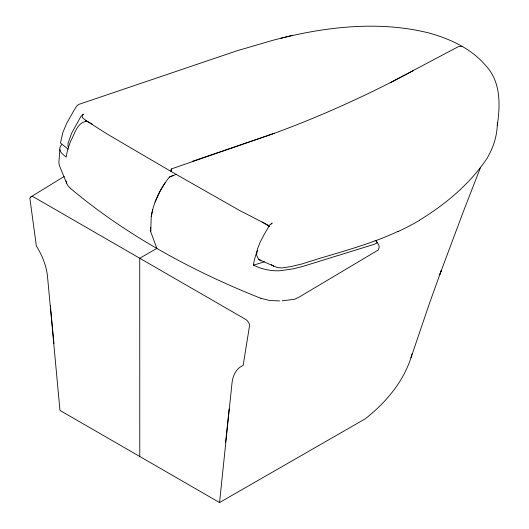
<?xml version="1.0" encoding="UTF-8"?>
<svg xmlns="http://www.w3.org/2000/svg" width="529" height="529" viewBox="0 0 529 529"><rect width="100%" height="100%" fill="white"/><g stroke="black" fill="none" stroke-linecap="round" stroke-linejoin="round"><path stroke-width="0.79" d="M139.782 456.501L139.735 258.238L156.849 248.412L150.686 231.616L150.719 227.377M150.739 231.642L151.234 216.612L152.669 209.378M497.267 125.684C500.275 105.311 501.062 82.319 486.105 65.993C471.61 48.655 450.272 38.921 428.907 32.97C380.291 20.869 328.833 26.371 280.734 38.3M219.548 502.55L232.019 382.956A46.01 26.562 60 0 1 243.148 365.46L249.628 325.242A5.865 3.386 60 0 0 245.621 319.371L33.896 197.132A5.865 3.386 60 0 0 29.882 198.375L36.369 246.071A46.01 26.562 60 0 1 47.498 276.422L59.969 410.418L219.548 502.55L365.281 418.809A259.527 149.839 0 0 0 410.954 357.829L429.29 303.871L441.358 270.246L439.738 274.73L463.093 212.274L480.378 167.812M225.552 442.594L229.143 408.977M59.876 149.621L58.871 162.582L59.314 165.332L66.641 183.318L68.248 186.082L70.403 188.304M151.287 216.639C153.529 202.138 160.214 188.503 169.379 177.129L176.448 174.259M410.954 357.829L412.124 353.683M274.386 133.341L171.336 168.949L170.9 171.376L106.858 133.857L85.724 120.334L82.114 117.438L82.491 115.104L83.569 114.152L80.977 116.294L71.554 133.334L68.062 143.313L67.95 146.077L68.565 147.393M171.389 168.982L170.953 171.403L238.691 209.967L268.725 225.48M155.063 202.025L160.413 190.552L165.253 182.545M271.086 223.992L272.171 223.04L269.572 225.182L263.587 235.55L260.156 242.216L257.385 249.205L256.545 254.965L258.714 259.574L277.315 267.568L281.613 267.965L290.917 266.616L302.608 263.779C334.473 253.292 367.51 245.727 397.987 231.391M30.708 197.013L64.3 176.388M419.543 220.157C445.636 204.3 469.897 183.92 486.978 158.429A192.364 111.064 0 0 0 497.353 122.655M192.225 161.365L274.333 133.308A1389.518 802.242 -60 0 0 390.184 82.716L458.365 46.658L462.644 46.572M390.237 82.749L413.704 70.489M169.379 177.129L173.34 175.304M264.421 261.815L253.384 265.194L259.838 267.853A25.154 10.818 10.3 0 0 279.821 270.775L293.205 268.844L302.733 266.437L374.512 244.219L377.051 242.89L376.43 241.145L375.068 240.325M292.418 35.364L273.255 40.184L237.012 50.777L78.702 104.431L76.692 106.031L73.683 110.931L66.641 123.396L62.918 132.362L60.445 143.022L68.188 149.165M282.347 300.816L294.64 299.275L299.487 296.901L378.4 249.9L379.2 247.294L378.804 245.139L376.43 241.145M279.616 300.935L269.552 300.465L260.909 298.296M258.714 259.574L260.969 260.228M271.218 264.705L273.85 266.259M66.125 180.991L66.641 183.318M50.374 305.762L53.958 343.526M86.015 120.189L86.015 121.815M156.776 248.399A732.328 422.83 0 0 1 70.377 188.317M92.509 124.282A3083.713 1780.389 60 0 0 86.71 121.214C76.983 122.569 74.847 133.784 70.734 141.038A47.557 27.455 -60 0 0 66.171 157.113L62.144 153.714A25.154 10.818 10.3 0 1 61.668 144.82M260.883 298.31A732.328 422.83 0 0 1 156.829 248.425M253.384 265.194A47.557 27.455 -60 0 1 257.325 250.667M262.139 221.949A3083.713 1780.389 60 0 1 269.764 226.69M419.59 220.368A507.695 351.871 -86.1 0 1 398.026 231.576"/></g></svg>
